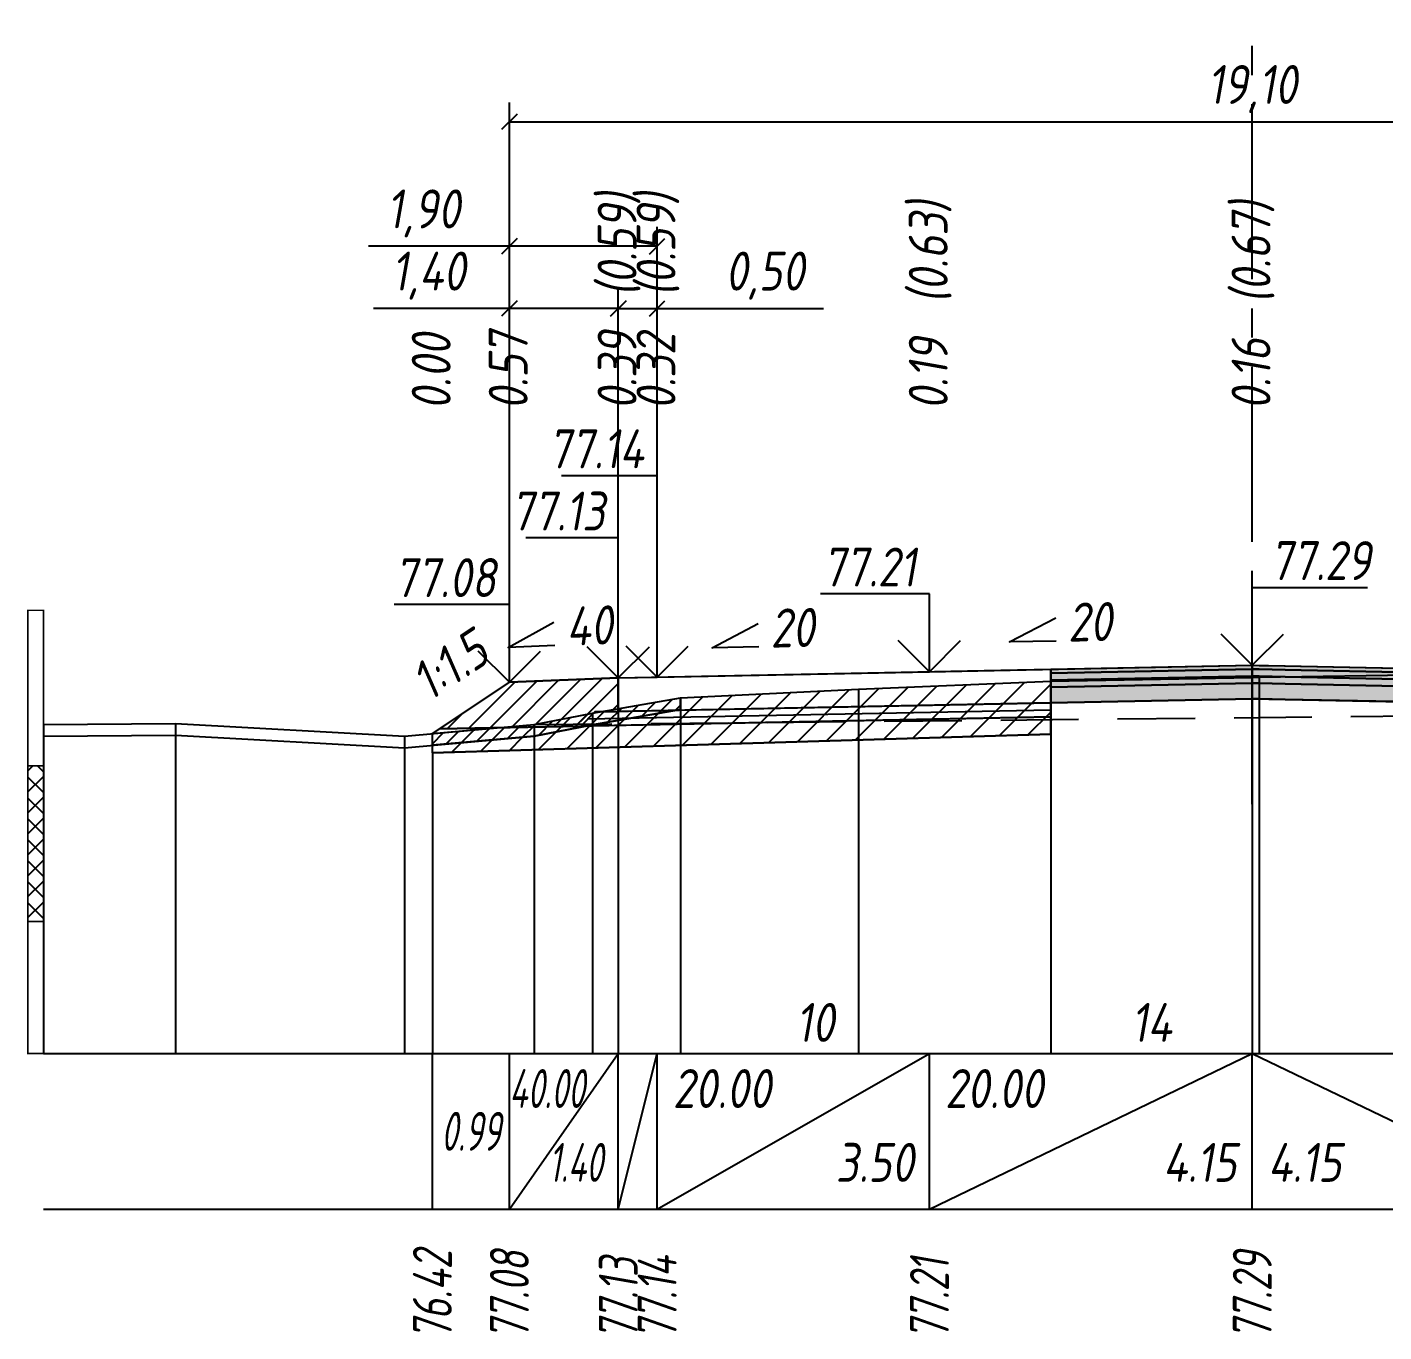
# Model space of a CAD drawing. Extents: x -717 to 1451, y -133302 to 233.
# Drawn here: x 78.9 to 166.2, y -18090.9 to -18007 of the extents above; entities that cross this region are included whole.
import ezdxf
from ezdxf.enums import TextEntityAlignment as Align

# ---------------------------------------------------------------- set-up
doc = ezdxf.new("R2010")
doc.units = 0
doc.linetypes.add('осевая2', pattern=[1.125, 0.75, -0.125, 0.125, -0.125])
doc.linetypes.add('штриховая', pattern=[0.75, 0.5, -0.25])
for name, color, linetype in [('Интерполированный поперечник', 2, 'Continuous'), ('Код_514', 1, 'Continuous'), ('Контур_0', 7, 'Continuous'), ('Контур_2521', 7, 'Continuous'), ('Контур_2564', 7, 'Continuous'), ('Контур_2660', 7, 'Continuous'), ('Контур_2665', 7, 'Continuous'), ('Контур_400', 7, 'Continuous'), ('Контур_508', 7, 'Continuous'), ('Контур_512', 7, 'Continuous'), ('Контур_513', 7, 'Continuous'), ('Контур_818', 7, 'Continuous'), ('Красный поперечник', 1, 'Continuous'), ('Линейка абсолютных высот', 7, 'Continuous'), ('Объём_2501', 7, 'Continuous'), ('Объём_2564', 7, 'Continuous'), ('Объём_2650', 7, 'Continuous'), ('Объём_2660', 7, 'Continuous'), ('Объём_2661', 7, 'Continuous'), ('Объём_2665', 7, 'Continuous'), ('Объём_2666', 7, 'Continuous'), ('Объём_2667', 7, 'Continuous'), ('Объём_2668', 7, 'Continuous'), ('Объём_2669', 7, 'Continuous'), ('Объём_2675', 7, 'Continuous'), ('Объём_2753', 7, 'Continuous'), ('Ось', 1, 'осевая2'), ('Откосы', 7, 'Continuous'), ('Отметки покрытия', 7, 'Continuous'), ('Рабочие отметки', 7, 'Continuous'), ('Рабочие отметки доп.', 7, 'Continuous'), ('Слои выравнивания', 7, 'Continuous'), ('Таблица', 7, 'Continuous'), ('Уклоны проезжей части', 7, 'Continuous'), ('Черный поперечник', 3, 'Continuous')]:
    doc.layers.add(name, color=color, linetype=linetype)
for name, color, linetype, true_color in [('Контур_2540', 2, 'Continuous', 0xffff00), ('Контур_2560', 2, 'Continuous', 0xffff00), ('Контур_2561', 7, 'Continuous', 0xff8040), ('Контур_2562', 3, 'Continuous', 0x00ff00), ('Контур_2563', 7, 'Continuous', 0xff8000), ('Контур_2570', 7, 'Continuous', 0x80ff00), ('Контур_2725', 7, 'Continuous', 0x323232), ('Контур_2736', 4, 'Continuous', 0x00ffff), ('Контур_2737', 4, 'Continuous', 0x00ffff), ('Контур_2738', 4, 'Continuous', 0x00ffff), ('Контур_2739', 4, 'Continuous', 0x00ffff), ('Контур_2741', 4, 'Continuous', 0x00ffff), ('Контур_2742', 4, 'Continuous', 0x00ffff), ('Контур_2743', 4, 'Continuous', 0x00ffff), ('Контур_2744', 7, 'Continuous', 0xa4ffff), ('Контур_2745', 7, 'Continuous', 0xa4ffff), ('Контур_2747', 4, 'Continuous', 0x00ffff), ('Контур_2748', 4, 'Continuous', 0x00ffff), ('Контур_2749', 4, 'Continuous', 0x00ffff), ('Контур_2750', 4, 'Continuous', 0x00ffff), ('Контур_2751', 4, 'Continuous', 0x00ffff), ('Контур_2752', 4, 'Continuous', 0x00ffff), ('Контур_2760', 7, 'Continuous', 0x323232), ('Контур_2761', 7, 'Continuous', 0x323232), ('Контур_2762', 7, 'Continuous', 0x323232), ('Контур_2763', 7, 'Continuous', 0x323232), ('Контур_402', 7, 'Continuous', 0xff6464), ('Контур_703', 4, 'Continuous', 0x00ffff), ('Контур_705', 4, 'Continuous', 0x00ffff), ('Контур_707', 4, 'Continuous', 0x00ffff), ('Контур_720', 131, 'Continuous', 0xaaffff), ('Объём_2500', 7, 'Continuous', 0xc0c0c0), ('Объём_2520', 7, 'Continuous', 0x80ffff), ('Объём_2540', 2, 'Continuous', 0xffff00), ('Объём_2560', 2, 'Continuous', 0xffff00), ('Объём_2561', 7, 'Continuous', 0xff8040), ('Объём_2562', 3, 'Continuous', 0x00ff00), ('Объём_2563', 7, 'Continuous', 0xff8000), ('Объём_2570', 7, 'Continuous', 0x80ff00), ('Объём_2600', 7, 'Continuous', 0x808000), ('Объём_2746', 2, 'Continuous', 0xffff00)]:
    doc.layers.add(name, color=color, linetype=linetype, true_color=true_color)
doc.styles.get("Standard").update_dxf_attribs({"font": 'txt', "height": 2.5})
doc.styles.add('М', font='romand.shx', dxfattribs={"width": 0.8, "oblique": 10, "height": 2.5})
doc.dimstyles.new('ISO-25', dxfattribs={"dimtxt": 2.5, "dimasz": 2.5, "dimexe": 1.25, "dimexo": 0.625, "dimtad": 1, "dimtxsty": 'Standard', "dimcen": 2.5, "dimadec": 0, "dimazin": 0, "dimtfac": 1, "dimtmove": 0, "dimatfit": 3, "dimfxl": 1, "dimarcsym": 0})

# ---------------------------------------------------------------- blocks, each defined once
blk = doc.blocks.new('_Oblique')
at = {"color": 0, "linetype": 'ByBlock', "lineweight": -2}
blk.add_line((-0.5, -0.5), (0.5, 0.5), dxfattribs=at)
blk = doc.blocks.new('*D426')
at = {"color": 0, "lineweight": -2, "transparency": 16777216}
for p, q in [((109.95, -18048.569), (109.95, -18023.849)), ((116.95, -18048.289), (116.95, -18023.849)), ((109.95, -18025.099), (101.218, -18025.099)), ((116.95, -18025.099), (109.95, -18025.099))]:
    blk.add_line(p, q, dxfattribs=at)
at = {"layer": 'Defpoints', "color": 0, "transparency": 16777216}
for p in [(116.95, -18025.099), (116.95, -18048.914), (109.95, -18049.194)]:
    blk.add_point(p, dxfattribs=at)
at = {"color": 0, "lineweight": -2, "transparency": 16777216, "rotation": 180}
blk.add_blockref('_Oblique', (109.95, -18025.099), dxfattribs=at)
at = {"color": 0, "lineweight": -2, "transparency": 16777216}
blk.add_blockref('_Oblique', (116.95, -18025.099), dxfattribs=at)
at = {"color": 0, "transparency": 16777216, "insert": (104.758, -18022.986), "char_height": 2.5, "width": 8.75, "attachment_point": 5, "style": 'М'}
blk.add_mtext('1,40', dxfattribs=at)
blk = doc.blocks.new('*D428')
at = {"color": 0, "lineweight": -2, "transparency": 16777216}
for p, q in [((116.95, -18048.289), (116.95, -18023.849)), ((119.45, -18048.239), (119.45, -18023.849)), ((116.95, -18025.099), (119.45, -18025.099)), ((119.45, -18025.099), (130.136, -18025.099))]:
    blk.add_line(p, q, dxfattribs=at)
at = {"layer": 'Defpoints', "color": 0, "transparency": 16777216}
for p in [(119.45, -18025.099), (116.95, -18048.914), (119.45, -18048.864)]:
    blk.add_point(p, dxfattribs=at)
at = {"color": 0, "lineweight": -2, "transparency": 16777216, "rotation": 180}
blk.add_blockref('_Oblique', (116.95, -18025.099), dxfattribs=at)
at = {"color": 0, "lineweight": -2, "transparency": 16777216}
blk.add_blockref('_Oblique', (119.45, -18025.099), dxfattribs=at)
at = {"color": 0, "transparency": 16777216, "insert": (126.374, -18022.986), "char_height": 2.5, "width": 9.16667, "attachment_point": 5, "style": 'М'}
blk.add_mtext('0,50', dxfattribs=at)
blk = doc.blocks.new('*D431')
at = {"color": 0, "lineweight": -2, "transparency": 16777216}
for p, q in [((109.95, -18048.569), (109.95, -18019.849)), ((119.45, -18048.239), (119.45, -18019.849)), ((109.95, -18021.099), (100.886, -18021.099)), ((119.45, -18021.099), (109.95, -18021.099))]:
    blk.add_line(p, q, dxfattribs=at)
at = {"layer": 'Defpoints', "color": 0, "transparency": 16777216}
for p in [(119.45, -18021.099), (119.45, -18048.864), (109.95, -18049.194)]:
    blk.add_point(p, dxfattribs=at)
at = {"color": 0, "lineweight": -2, "transparency": 16777216, "rotation": 180}
blk.add_blockref('_Oblique', (109.95, -18021.099), dxfattribs=at)
at = {"color": 0, "lineweight": -2, "transparency": 16777216}
blk.add_blockref('_Oblique', (119.45, -18021.099), dxfattribs=at)
at = {"color": 0, "transparency": 16777216, "insert": (104.426, -18018.986), "char_height": 2.5, "width": 8.75, "attachment_point": 5, "style": 'М'}
blk.add_mtext('1,90', dxfattribs=at)
blk = doc.blocks.new('*D432')
at = {"color": 0, "lineweight": -2, "transparency": 16777216}
for p, q in [((109.95, -18048.569), (109.95, -18011.849)), ((205.45, -18048.569), (205.45, -18011.849)), ((109.95, -18013.099), (205.45, -18013.099))]:
    blk.add_line(p, q, dxfattribs=at)
at = {"layer": 'Defpoints', "color": 0, "transparency": 16777216}
for p in [(205.45, -18013.099), (109.95, -18049.194), (205.45, -18049.194)]:
    blk.add_point(p, dxfattribs=at)
at = {"color": 0, "lineweight": -2, "transparency": 16777216, "rotation": 180}
blk.add_blockref('_Oblique', (109.95, -18013.099), dxfattribs=at)
at = {"color": 0, "lineweight": -2, "transparency": 16777216}
blk.add_blockref('_Oblique', (205.45, -18013.099), dxfattribs=at)
at = {"color": 0, "transparency": 16777216, "insert": (157.7, -18010.986), "char_height": 2.5, "width": 10.41667, "attachment_point": 5, "style": 'М'}
blk.add_mtext('19,10', dxfattribs=at)

msp = doc.modelspace()

# ---------------------------------------------------------------- hatches: boundary and pattern name
at = {"layer": 'Линейка абсолютных высот'}
h = msp.add_hatch(dxfattribs=at)
h.set_pattern_fill('ANSI37', scale=0.30000001, style=0)
h.paths.add_polyline_path([(80, -18064.507), (80, -18054.507), (79, -18054.507), (79, -18064.507)])
at = {"layer": 'Объём_2563'}
h = msp.add_hatch(dxfattribs=at)
h.set_pattern_fill('ANSI31', color=256, scale=0.3)
h.paths.add_polyline_path([(109.95, -18049.132), (116.95, -18048.852), (116.95, -18051.002), (115.45, -18051.032), (114.532, -18051.95), (105.45, -18052.132)])
at = {"layer": 'Объём_2570'}
h = msp.add_hatch(dxfattribs=at)
h.set_pattern_fill('ANSI31', color=256, scale=0.2)
h.paths.add_polyline_path([(120.949, -18050.886), (115.286, -18051.864), (111.533, -18052.605), (105, -18053.182), (105, -18052.432), (111.533, -18051.855), (115.286, -18051.114), (120.949, -18050.136)])
at = {"layer": 'Объём_2600'}
h = msp.add_hatch(dxfattribs=at)
h.set_pattern_fill('ANSI31', color=6, scale=0.4)
h.paths.add_polyline_path([(111.533, -18052.605), (115.286, -18051.864), (120.949, -18050.886), (120.949, -18050.136), (132.389, -18049.577), (144.749, -18049.059), (144.749, -18052.476), (105, -18053.668), (105, -18053.182)])
at = {"layer": 'Слои выравнивания'}
for color, points in [(2, [(144.749, -18048.296), (157.7, -18048.037), (157.7, -18048.287), (144.749, -18048.546)]), (2, [(157.7, -18048.037), (158.154, -18048.046), (159.826, -18048.08), (169.141, -18048.266), (178.45, -18048.452), (182.451, -18048.532), (193.142, -18048.746), (193.142, -18048.996), (182.451, -18048.782), (178.45, -18048.702), (169.141, -18048.516), (159.826, -18048.33), (158.154, -18048.296), (157.7, -18048.287)]), (3, [(144.749, -18048.546), (157.7, -18048.287), (157.7, -18048.737), (144.749, -18048.996)]), (4, [(144.749, -18048.996), (157.7, -18048.737), (157.7, -18049.187), (144.749, -18049.446)]), (3, [(157.7, -18048.287), (158.154, -18048.296), (159.826, -18048.33), (169.141, -18048.516), (178.45, -18048.702), (182.451, -18048.782), (193.142, -18048.996), (193.142, -18049.446), (182.451, -18049.232), (178.45, -18049.152), (169.141, -18048.966), (159.826, -18048.78), (158.154, -18048.746), (157.7, -18048.737)]), (4, [(157.7, -18048.737), (158.154, -18048.746), (159.826, -18048.78), (169.141, -18048.966), (178.45, -18049.152), (182.451, -18049.232), (193.142, -18049.446), (193.142, -18049.896), (182.451, -18049.682), (178.45, -18049.602), (169.141, -18049.416), (159.826, -18049.23), (158.154, -18049.196), (157.7, -18049.187)]), (5, [(144.749, -18049.446), (157.7, -18049.187), (157.7, -18050.187), (144.749, -18050.446)]), (5, [(157.7, -18049.187), (158.154, -18049.196), (159.826, -18049.23), (169.141, -18049.416), (178.45, -18049.602), (182.451, -18049.682), (193.142, -18049.896), (193.142, -18050.896), (182.451, -18050.682), (178.45, -18050.602), (169.141, -18050.416), (159.826, -18050.23), (158.154, -18050.196), (157.7, -18050.187)])]:
    msp.add_hatch(color=color, dxfattribs=at).paths.add_polyline_path(points)

# ---------------------------------------------------------------- linework, layer by layer
at = {"layer": 'Интерполированный поперечник', "linetype": 'штриховая', "ltscale": 10, "flags": 128}
msp.add_lwpolyline([(111.533, -18051.855), (222.604, -18050.756)], dxfattribs=at)
at = {"layer": 'Код_514'}
for p, q in [((105, -18083), (105, -18073)), ((109.95, -18083), (109.95, -18073)), ((109.95, -18083), (116.95, -18073)), ((116.95, -18083), (116.95, -18073)), ((116.95, -18083), (119.45, -18073)), ((119.45, -18083), (119.45, -18073)), ((119.45, -18083), (136.95, -18073)), ((136.95, -18083), (136.95, -18073)), ((136.95, -18083), (157.7, -18073)), ((157.7, -18083), (157.7, -18073)), ((157.7, -18073), (178.45, -18083))]:
    msp.add_line(p, q, dxfattribs=at)
at = {"layer": 'Контур_0', "flags": 128}
for points in [[(116.95, -18048.852), (144.749, -18048.296), (144.749, -18050.446), (116.95, -18051.002), (116.95, -18048.852), (116.95, -18048.852)], [(109.95, -18049.132), (105, -18052.432), (105, -18052.432), (105, -18052.432), (105, -18052.432), (105, -18052.432), (105, -18052.432), (105, -18052.432), (105, -18052.432), (105, -18052.432), (105, -18052.432), (105, -18052.432), (105, -18052.432), (105, -18052.432), (105, -18052.432), (105, -18052.432)], [(109.95, -18049.132), (105, -18052.432), (105, -18052.432), (105, -18052.432), (105, -18052.432), (105, -18052.432), (105, -18052.432), (105, -18052.432), (105, -18052.432), (105, -18052.432), (105, -18052.432), (105, -18052.432), (105, -18052.432), (105, -18052.432), (105, -18052.432), (105, -18052.432), (105, -18052.432), (105, -18052.432), (105, -18052.432), (105, -18052.432), (105, -18052.432), (105, -18052.432), (105, -18052.432), (105, -18052.432), (105, -18052.432), (105, -18052.432), (105, -18052.432), (105, -18052.432), (105, -18052.432), (105, -18052.432)], [(115.45, -18051.032), (144.749, -18050.446), (144.749, -18051.346), (114.532, -18051.95), (115.45, -18051.032), (115.45, -18051.032)], [(105.45, -18052.132), (114.532, -18051.95), (115.45, -18051.032), (116.95, -18051.002)]]:
    msp.add_lwpolyline(points, dxfattribs=at)
at = {"layer": 'Контур_2521', "color": 250, "flags": 128}
msp.add_lwpolyline([(114.991, -18051.491), (144.749, -18050.896)], dxfattribs=at)
at = {"layer": 'Контур_2540', "flags": 128}
msp.add_lwpolyline([(105.45, -18052.132), (144.749, -18051.346), (144.749, -18052.476), (105, -18053.668), (105, -18052.432), (105.45, -18052.132), (105.45, -18052.132)], dxfattribs=at)
at = {"layer": 'Контур_2560', "flags": 128}
msp.add_lwpolyline([(109.95, -18049.132), (109.95, -18049.132), (109.95, -18049.132), (116.95, -18048.852)], dxfattribs=at)
at = {"layer": 'Контур_2561', "flags": 128}
msp.add_lwpolyline([(116.95, -18048.852), (116.95, -18048.852), (109.95, -18049.132), (109.95, -18049.132), (116.95, -18048.852)], dxfattribs=at)
at = {"layer": 'Контур_2562', "flags": 128}
msp.add_lwpolyline([(109.95, -18049.132), (109.95, -18049.132), (109.95, -18049.132), (109.95, -18049.132), (109.95, -18049.132)], dxfattribs=at)
at = {"layer": 'Контур_2563', "flags": 128}
msp.add_lwpolyline([(109.95, -18049.132), (116.95, -18048.852), (116.95, -18051.002), (115.45, -18051.032), (114.532, -18051.95), (105.45, -18052.132), (109.95, -18049.132), (109.95, -18049.132)], dxfattribs=at)
at = {"layer": 'Контур_2564', "flags": 128}
msp.add_lwpolyline([(109.95, -18049.132), (116.95, -18048.852)], dxfattribs=at)
at = {"layer": 'Контур_2570', "flags": 128}
msp.add_lwpolyline([(80, -18052.592), (88.493, -18052.531), (103.211, -18053.34), (111.533, -18052.605), (111.533, -18052.605), (115.286, -18051.864), (120.949, -18050.886), (120.949, -18050.136), (132.389, -18049.577), (144.749, -18049.059), (157.7, -18048.816), (158.154, -18048.808), (169.141, -18048.621)], dxfattribs=at)
at = {"layer": 'Контур_2660', "flags": 128}
msp.add_lwpolyline([(105, -18053.668), (144.749, -18052.476)], dxfattribs=at)
at = {"layer": 'Контур_2665', "flags": 128}
msp.add_lwpolyline([(109.95, -18049.132), (109.95, -18049.132)], dxfattribs=at)
at = {"layer": 'Контур_2725', "flags": 128}
msp.add_lwpolyline([(144.749, -18050.446), (157.7, -18050.187), (158.154, -18050.196), (159.826, -18050.23), (169.141, -18050.416), (178.45, -18050.602), (182.451, -18050.682), (193.142, -18050.896)], dxfattribs=at)
at = {"layer": 'Контур_2736', "flags": 128}
msp.add_lwpolyline([(109.95, -18049.132), (105, -18052.432)], dxfattribs=at)
at = {"layer": 'Контур_2737', "flags": 128}
msp.add_lwpolyline([(105, -18052.432), (105, -18052.432)], dxfattribs=at)
at = {"layer": 'Контур_2738', "flags": 128}
msp.add_lwpolyline([(105, -18052.432), (105, -18052.432)], dxfattribs=at)
at = {"layer": 'Контур_2739', "flags": 128}
msp.add_lwpolyline([(105, -18052.432), (105, -18052.432)], dxfattribs=at)
at = {"layer": 'Контур_2741', "flags": 128}
msp.add_lwpolyline([(105, -18052.432), (105, -18052.432)], dxfattribs=at)
at = {"layer": 'Контур_2742', "flags": 128}
msp.add_lwpolyline([(105, -18052.432), (105, -18052.432)], dxfattribs=at)
at = {"layer": 'Контур_2743', "flags": 128}
msp.add_lwpolyline([(105, -18052.432), (105, -18052.432)], dxfattribs=at)
at = {"layer": 'Контур_2744', "flags": 128}
msp.add_lwpolyline([(105, -18052.432), (105, -18052.432)], dxfattribs=at)
msp.add_lwpolyline([(105, -18052.432), (105, -18052.432)], dxfattribs=at)
msp.add_lwpolyline([(105, -18052.432), (105, -18052.432)], dxfattribs=at)
msp.add_lwpolyline([(105, -18052.432), (105, -18052.432)], dxfattribs=at)
msp.add_lwpolyline([(105, -18052.432), (105, -18052.432)], dxfattribs=at)
msp.add_lwpolyline([(105, -18052.432), (105, -18052.432)], dxfattribs=at)
at = {"layer": 'Контур_2745', "flags": 128}
msp.add_lwpolyline([(105, -18052.432), (105, -18052.432)], dxfattribs=at)
msp.add_lwpolyline([(105, -18052.432), (105, -18052.432)], dxfattribs=at)
msp.add_lwpolyline([(105, -18052.432), (105, -18052.432)], dxfattribs=at)
msp.add_lwpolyline([(105, -18052.432), (105, -18052.432)], dxfattribs=at)
msp.add_lwpolyline([(105, -18052.432), (105, -18052.432)], dxfattribs=at)
msp.add_lwpolyline([(105, -18052.432), (105, -18052.432)], dxfattribs=at)
at = {"layer": 'Контур_2747', "flags": 128}
msp.add_lwpolyline([(105, -18052.432), (105, -18052.432)], dxfattribs=at)
at = {"layer": 'Контур_2748', "flags": 128}
msp.add_lwpolyline([(105, -18052.432), (105, -18052.432)], dxfattribs=at)
at = {"layer": 'Контур_2749', "flags": 128}
msp.add_lwpolyline([(105, -18052.432), (105, -18052.432)], dxfattribs=at)
at = {"layer": 'Контур_2750', "flags": 128}
msp.add_lwpolyline([(105, -18052.432), (105, -18052.432)], dxfattribs=at)
at = {"layer": 'Контур_2751', "flags": 128}
msp.add_lwpolyline([(105, -18052.432), (105, -18052.432)], dxfattribs=at)
at = {"layer": 'Контур_2752', "flags": 128}
msp.add_lwpolyline([(105, -18052.432), (105, -18052.432)], dxfattribs=at)
at = {"layer": 'Контур_2760', "flags": 128}
msp.add_lwpolyline([(144.749, -18048.296), (157.7, -18048.037), (158.154, -18048.046), (159.826, -18048.08), (169.141, -18048.266), (178.45, -18048.452), (182.451, -18048.532), (193.142, -18048.746)], dxfattribs=at)
at = {"layer": 'Контур_2761', "flags": 128}
msp.add_lwpolyline([(144.749, -18048.546), (157.7, -18048.287), (158.154, -18048.296), (159.826, -18048.33), (169.141, -18048.516), (178.45, -18048.702), (182.451, -18048.782), (193.142, -18048.996)], dxfattribs=at)
at = {"layer": 'Контур_2762', "flags": 128}
msp.add_lwpolyline([(144.749, -18048.996), (157.7, -18048.737), (158.154, -18048.746), (159.826, -18048.78), (169.141, -18048.966), (178.45, -18049.152), (182.451, -18049.232), (193.142, -18049.446)], dxfattribs=at)
at = {"layer": 'Контур_2763', "flags": 128}
msp.add_lwpolyline([(144.749, -18049.446), (157.7, -18049.187), (158.154, -18049.196), (159.826, -18049.23), (169.141, -18049.416), (178.45, -18049.602), (182.451, -18049.682), (193.142, -18049.896)], dxfattribs=at)
at = {"layer": 'Контур_400', "flags": 128}
for points in [[(116.95, -18048.852), (119.45, -18048.802), (119.45, -18048.802), (119.45, -18048.802), (119.45, -18048.802), (119.45, -18048.802), (119.45, -18048.802), (136.95, -18048.452), (157.7, -18048.037)], [(157.7, -18048.037), (178.45, -18048.452), (195.95, -18048.802), (195.95, -18048.802), (195.95, -18048.802), (195.95, -18048.802), (195.95, -18048.802), (195.95, -18048.802), (198.45, -18048.852)]]:
    msp.add_lwpolyline(points, dxfattribs=at)
at = {"layer": 'Контур_402', "flags": 128}
msp.add_lwpolyline([(105, -18053.668), (144.749, -18052.476), (144.749, -18050.446), (157.7, -18050.187), (193.142, -18050.896), (193.142, -18053.15), (212.342, -18053.726)], dxfattribs=at)
at = {"layer": 'Контур_508', "flags": 128}
msp.add_lwpolyline([(105, -18053.668), (144.749, -18052.476), (144.749, -18050.446), (157.7, -18050.187), (193.142, -18050.896), (193.142, -18053.15), (212.342, -18053.726), (212.342, -18053), (213.252, -18053), (216.528, -18050.816)], dxfattribs=at)
at = {"layer": 'Контур_512', "flags": 128}
msp.add_lwpolyline([(105, -18053.668), (144.749, -18052.476)], dxfattribs=at)
at = {"layer": 'Контур_513', "flags": 128}
msp.add_lwpolyline([(105, -18053.668), (144.749, -18052.476), (144.749, -18050.446), (157.7, -18050.187), (193.142, -18050.896), (193.142, -18053.15), (212.342, -18053.726), (212.342, -18053), (213.252, -18053), (216.528, -18050.816)], dxfattribs=at)
at = {"layer": 'Контур_703', "flags": 128}
for points in [[(109.95, -18049.132), (105, -18052.432)], [(105, -18052.432), (105, -18052.432)]]:
    msp.add_lwpolyline(points, dxfattribs=at)
at = {"layer": 'Контур_705', "flags": 128}
msp.add_lwpolyline([(105, -18052.432), (105, -18052.432)], dxfattribs=at)
at = {"layer": 'Контур_707', "flags": 128}
msp.add_lwpolyline([(105, -18052.432), (105, -18052.432)], dxfattribs=at)
at = {"layer": 'Контур_720', "flags": 128}
msp.add_lwpolyline([(105, -18052.432), (105, -18052.432)], dxfattribs=at)
at = {"layer": 'Контур_818', "flags": 128}
msp.add_lwpolyline([(105, -18053.182), (111.533, -18052.605), (111.533, -18052.605), (115.286, -18051.864), (120.949, -18050.886), (120.949, -18050.136), (132.389, -18049.577), (144.749, -18049.059), (157.7, -18048.816), (158.154, -18048.808), (169.141, -18048.621), (182.451, -18048.847), (193.142, -18049.031), (202.507, -18049.421), (215.517, -18049.997), (215.517, -18050.747), (216.528, -18050.824)], dxfattribs=at)
at = {"layer": 'Красный поперечник'}
for p, q in [((136.95, -18048.452), (157.7, -18048.037)), ((157.7, -18048.037), (178.45, -18048.452)), ((109.95, -18049.132), (116.95, -18048.852)), ((116.95, -18048.852), (119.45, -18048.802)), ((119.45, -18048.802), (136.95, -18048.452)), ((105, -18052.432), (109.95, -18049.132)), ((144.749, -18052.476), (144.749, -18073)), ((105, -18053.668), (105, -18073))]:
    msp.add_line(p, q, dxfattribs=at)
at = {"layer": 'Линейка абсолютных высот', "color": 7, "const_width": 0.1, "flags": 128}
for points in [[(80, -18054.507), (80, -18044.507), (79, -18044.507), (79, -18054.507), (80, -18054.507)], [(80, -18064.507), (80, -18054.507), (79, -18054.507), (79, -18064.507), (80, -18064.507)], [(80, -18073), (80, -18064.507), (79, -18064.507), (79, -18073), (80, -18073)]]:
    msp.add_lwpolyline(points, dxfattribs=at)
at = {"layer": 'Объём_2500', "flags": 128}
msp.add_lwpolyline([(116.95, -18048.852), (144.749, -18048.296), (144.749, -18050.446), (116.95, -18051.002), (116.95, -18048.852), (116.95, -18048.852)], dxfattribs=at)
at = {"layer": 'Объём_2501', "flags": 128}
for points in [[(116.95, -18048.852), (119.45, -18048.802), (119.45, -18048.802), (119.45, -18048.802), (119.45, -18048.802), (119.45, -18048.802), (119.45, -18048.802), (136.95, -18048.452), (157.7, -18048.037)], [(157.7, -18048.037), (178.45, -18048.452), (195.95, -18048.802), (195.95, -18048.802), (195.95, -18048.802), (195.95, -18048.802), (195.95, -18048.802), (195.95, -18048.802), (198.45, -18048.852)]]:
    msp.add_lwpolyline(points, dxfattribs=at)
at = {"layer": 'Объём_2520', "color": 250, "flags": 128}
msp.add_lwpolyline([(115.45, -18051.032), (144.749, -18050.446), (144.749, -18051.346), (114.532, -18051.95), (115.45, -18051.032), (115.45, -18051.032)], dxfattribs=at)
at = {"layer": 'Объём_2540', "flags": 128}
msp.add_lwpolyline([(105.45, -18052.132), (144.749, -18051.346), (144.749, -18052.476), (105, -18053.668), (105, -18052.432), (105.45, -18052.132), (105.45, -18052.132)], dxfattribs=at)
at = {"layer": 'Объём_2560', "flags": 128}
msp.add_lwpolyline([(109.95, -18049.132), (109.95, -18049.132), (109.95, -18049.132), (116.95, -18048.852)], dxfattribs=at)
at = {"layer": 'Объём_2561', "flags": 128}
msp.add_lwpolyline([(116.95, -18048.852), (116.95, -18048.852), (109.95, -18049.132), (109.95, -18049.132), (116.95, -18048.852)], dxfattribs=at)
at = {"layer": 'Объём_2562', "flags": 128}
msp.add_lwpolyline([(109.95, -18049.132), (109.95, -18049.132), (109.95, -18049.132), (109.95, -18049.132), (109.95, -18049.132)], dxfattribs=at)
at = {"layer": 'Объём_2563', "color": 250, "flags": 128}
msp.add_lwpolyline([(109.95, -18049.132), (116.95, -18048.852), (116.95, -18051.002), (115.45, -18051.032), (114.532, -18051.95), (105.45, -18052.132), (109.95, -18049.132), (109.95, -18049.132)], dxfattribs=at)
at = {"layer": 'Объём_2564', "flags": 128}
msp.add_lwpolyline([(109.95, -18049.132), (116.95, -18048.852)], dxfattribs=at)
at = {"layer": 'Объём_2570', "flags": 128}
msp.add_lwpolyline([(120.949, -18050.886), (115.286, -18051.864), (111.533, -18052.605), (105, -18053.182), (105, -18052.432), (111.533, -18051.855), (115.286, -18051.114), (120.949, -18050.136), (120.949, -18050.886), (120.949, -18050.886)], dxfattribs=at)
at = {"layer": 'Объём_2650', "color": 6, "flags": 128}
msp.add_lwpolyline([(111.533, -18052.605), (115.286, -18051.864), (120.949, -18050.886), (120.949, -18050.136), (132.389, -18049.577), (144.749, -18049.059), (144.749, -18052.476), (105, -18053.668), (105, -18053.182), (111.533, -18052.605), (111.533, -18052.605)], dxfattribs=at)
at = {"layer": 'Объём_2660', "flags": 128}
msp.add_lwpolyline([(105, -18053.668), (144.749, -18052.476)], dxfattribs=at)
at = {"layer": 'Объём_2661', "flags": 128}
msp.add_lwpolyline([(109.95, -18049.132), (105, -18052.432)], dxfattribs=at)
at = {"layer": 'Объём_2665', "flags": 128}
msp.add_lwpolyline([(109.95, -18049.132), (109.95, -18049.132)], dxfattribs=at)
at = {"layer": 'Объём_2666', "flags": 128}
msp.add_lwpolyline([(109.95, -18049.132), (105, -18052.432)], dxfattribs=at)
at = {"layer": 'Объём_2667', "flags": 128}
msp.add_lwpolyline([(105, -18052.432), (105, -18052.432)], dxfattribs=at)
msp.add_lwpolyline([(105, -18052.432), (105, -18052.432)], dxfattribs=at)
at = {"layer": 'Объём_2668', "flags": 128}
msp.add_lwpolyline([(105, -18052.432), (105, -18052.432)], dxfattribs=at)
msp.add_lwpolyline([(105, -18052.432), (105, -18052.432)], dxfattribs=at)
at = {"layer": 'Объём_2669', "flags": 128}
msp.add_lwpolyline([(105, -18052.432), (105, -18052.432)], dxfattribs=at)
msp.add_lwpolyline([(105, -18052.432), (105, -18052.432)], dxfattribs=at)
at = {"layer": 'Объём_2675', "flags": 128}
msp.add_lwpolyline([(105, -18052.432), (105, -18052.432)], dxfattribs=at)
msp.add_lwpolyline([(105, -18052.432), (105, -18052.432)], dxfattribs=at)
msp.add_lwpolyline([(105, -18052.432), (105, -18052.432)], dxfattribs=at)
msp.add_lwpolyline([(105, -18052.432), (105, -18052.432)], dxfattribs=at)
msp.add_lwpolyline([(105, -18052.432), (105, -18052.432)], dxfattribs=at)
msp.add_lwpolyline([(105, -18052.432), (105, -18052.432)], dxfattribs=at)
msp.add_lwpolyline([(105, -18052.432), (105, -18052.432)], dxfattribs=at)
msp.add_lwpolyline([(105, -18052.432), (105, -18052.432)], dxfattribs=at)
msp.add_lwpolyline([(105, -18052.432), (105, -18052.432)], dxfattribs=at)
msp.add_lwpolyline([(105, -18052.432), (105, -18052.432)], dxfattribs=at)
msp.add_lwpolyline([(105, -18052.432), (105, -18052.432)], dxfattribs=at)
msp.add_lwpolyline([(105, -18052.432), (105, -18052.432)], dxfattribs=at)
at = {"layer": 'Объём_2746', "flags": 128}
msp.add_lwpolyline([(111.533, -18052.605), (115.286, -18051.864), (120.949, -18050.886), (120.949, -18050.136), (132.389, -18049.577), (144.749, -18049.059), (144.749, -18052.476), (105, -18053.668), (105, -18053.182), (111.533, -18052.605), (111.533, -18052.605)], dxfattribs=at)
at = {"layer": 'Объём_2753', "flags": 128}
msp.add_lwpolyline([(144.749, -18048.296), (144.749, -18048.296)], dxfattribs=at)
at = {"layer": 'Ось', "ltscale": 15}
msp.add_line((157.7, -18056.971), (157.7, -18007.008), dxfattribs=at)
at = {"layer": 'Откосы', "color": 1, "flags": 128}
for points in [[(112.865, -18046.768), (109.868, -18046.888), (112.805, -18045.27)], [(125.975, -18046.86), (122.975, -18046.92), (125.945, -18045.361)], [(145.1, -18046.478), (142.1, -18046.538), (145.07, -18044.978)]]:
    msp.add_lwpolyline(points, dxfattribs=at)
at = {"layer": 'Отметки покрытия', "color": 1}
for p, q in [((119.45, -18035.852), (113.3, -18035.852)), ((119.45, -18048.802), (119.45, -18035.852)), ((116.95, -18039.852), (111, -18039.852)), ((116.95, -18048.852), (116.95, -18039.852)), ((136.95, -18043.452), (129.95, -18043.452)), ((136.95, -18048.452), (136.95, -18043.452)), ((157.7, -18048.037), (157.7, -18043.037)), ((157.7, -18043.037), (165.1, -18043.037)), ((109.95, -18044.132), (102.55, -18044.132)), ((109.95, -18049.132), (109.95, -18044.132)), ((157.7, -18048.037), (155.7, -18046.037)), ((157.7, -18048.037), (159.7, -18046.037)), ((109.95, -18049.132), (107.95, -18047.132)), ((109.95, -18049.132), (111.95, -18047.132)), ((116.95, -18048.852), (114.95, -18046.852)), ((116.95, -18048.852), (118.95, -18046.852)), ((119.45, -18048.802), (117.45, -18046.802)), ((119.45, -18048.802), (121.45, -18046.802)), ((136.95, -18048.452), (134.95, -18046.452)), ((136.95, -18048.452), (138.95, -18046.452))]:
    msp.add_line(p, q, dxfattribs=at)
at = {"layer": 'Слои выравнивания'}
for p, q in [((157.7, -18048.037), (157.7, -18073)), ((116.95, -18048.852), (116.95, -18073)), ((144.749, -18048.296), (144.749, -18073))]:
    msp.add_line(p, q, dxfattribs=at)
at = {"layer": 'Слои выравнивания', "color": 2, "flags": 128}
for points in [[(144.749, -18048.296), (157.7, -18048.037), (157.7, -18048.287), (144.749, -18048.546)], [(157.7, -18048.037), (158.154, -18048.046), (159.826, -18048.08), (169.141, -18048.266), (178.45, -18048.452), (182.451, -18048.532), (193.142, -18048.746), (193.142, -18048.996), (182.451, -18048.782), (178.45, -18048.702), (169.141, -18048.516), (159.826, -18048.33), (158.154, -18048.296), (157.7, -18048.287)]]:
    msp.add_lwpolyline(points, close=True, dxfattribs=at)
at = {"layer": 'Слои выравнивания', "color": 3, "flags": 128}
for points in [[(144.749, -18048.546), (157.7, -18048.287), (157.7, -18048.737), (144.749, -18048.996)], [(157.7, -18048.287), (158.154, -18048.296), (159.826, -18048.33), (169.141, -18048.516), (178.45, -18048.702), (182.451, -18048.782), (193.142, -18048.996), (193.142, -18049.446), (182.451, -18049.232), (178.45, -18049.152), (169.141, -18048.966), (159.826, -18048.78), (158.154, -18048.746), (157.7, -18048.737)]]:
    msp.add_lwpolyline(points, close=True, dxfattribs=at)
at = {"layer": 'Слои выравнивания', "color": 4, "flags": 128}
for points in [[(144.749, -18048.996), (157.7, -18048.737), (157.7, -18049.187), (144.749, -18049.446)], [(157.7, -18048.737), (158.154, -18048.746), (159.826, -18048.78), (169.141, -18048.966), (178.45, -18049.152), (182.451, -18049.232), (193.142, -18049.446), (193.142, -18049.896), (182.451, -18049.682), (178.45, -18049.602), (169.141, -18049.416), (159.826, -18049.23), (158.154, -18049.196), (157.7, -18049.187)]]:
    msp.add_lwpolyline(points, close=True, dxfattribs=at)
at = {"layer": 'Слои выравнивания', "color": 5, "flags": 128}
for points in [[(144.749, -18049.446), (157.7, -18049.187), (157.7, -18050.187), (144.749, -18050.446)], [(157.7, -18049.187), (158.154, -18049.196), (159.826, -18049.23), (169.141, -18049.416), (178.45, -18049.602), (182.451, -18049.682), (193.142, -18049.896), (193.142, -18050.896), (182.451, -18050.682), (178.45, -18050.602), (169.141, -18050.416), (159.826, -18050.23), (158.154, -18050.196), (157.7, -18050.187)]]:
    msp.add_lwpolyline(points, close=True, dxfattribs=at)
at = {"layer": 'Таблица'}
for p, q in [((80, -18073), (241.528, -18073)), ((80, -18083), (241.528, -18083))]:
    msp.add_line(p, q, dxfattribs=at)
at = {"layer": 'Черный поперечник', "color": 7}
for p, q in [((157.7, -18048.816), (157.7, -18073)), ((158.154, -18048.808), (158.154, -18073)), ((132.389, -18049.577), (132.389, -18073)), ((144.749, -18049.059), (144.749, -18073)), ((120.949, -18050.136), (120.949, -18073)), ((115.286, -18051.114), (115.286, -18073)), ((80, -18051.842), (80, -18073)), ((88.493, -18051.781), (88.493, -18073)), ((111.533, -18051.855), (111.533, -18073)), ((103.211, -18052.59), (103.211, -18073))]:
    msp.add_line(p, q, dxfattribs=at)
at = {"layer": 'Черный поперечник', "flags": 128}
msp.add_lwpolyline([(80, -18051.842), (88.493, -18051.781), (103.211, -18052.59), (111.533, -18051.855), (115.286, -18051.114), (120.949, -18050.136), (132.389, -18049.577), (144.749, -18049.059), (157.7, -18048.816), (158.154, -18048.808), (169.141, -18048.621), (182.451, -18048.847), (193.142, -18049.031), (202.507, -18049.421), (215.517, -18049.997), (218.326, -18050.211), (222.604, -18050.756), (233.125, -18049.012), (236.958, -18048.632), (237.763, -18049.187), (241.528, -18048.854)], dxfattribs=at)

# ---------------------------------------------------------------- texts
at = {"layer": 'Код_514', "style": 'М', "oblique": 10}
for s, width, p in [('40.00', 0.6, (109.937, -18074)), ('20.00', 0.8, (120.45, -18074)), ('20.00', 0.8, (137.95, -18074))]:
    msp.add_text(s, height=2.5, dxfattribs=dict(at, width=width)).set_placement(p, align=Align.TOP_LEFT)
at = {"layer": 'Код_514', "style": 'М', "oblique": 10, "width": 0.6}
msp.add_text('0.99', height=2.5, dxfattribs=at).set_placement((107.475, -18078), align=Align.MIDDLE_CENTER)
at = {"layer": 'Код_514', "style": 'М', "oblique": 10}
for s, width, p in [('1.40', 0.6, (115.95, -18082)), ('3.50', 0.8, (135.95, -18082)), ('4.15', 0.8, (156.7, -18082))]:
    msp.add_text(s, height=2.5, dxfattribs=dict(at, width=width)).set_placement(p, align=Align.BOTTOM_RIGHT)
at = {"layer": 'Код_514', "style": 'М', "oblique": 10, "width": 0.8}
msp.add_text('4.15', height=2.5, dxfattribs=at).set_placement((158.7, -18082), align=Align.BOTTOM_LEFT)
at = {"layer": 'Код_514', "style": 'М', "oblique": 10, "width": 0.7}
for s, p in [('76.42', (105, -18091.382)), ('77.08', (109.95, -18091.382)), ('77.29', (157.7, -18091.382)), ('77.13', (116.95, -18091.382)), ('77.14', (119.45, -18091.382)), ('77.21', (136.95, -18091.382))]:
    msp.add_text(s, height=2.5, rotation=90, dxfattribs=at).set_placement(p, align=Align.MIDDLE_LEFT)
at = {"layer": 'Отметки покрытия', "color": 1, "style": 'М', "oblique": 10, "width": 0.8}
for s, p in [('77.14', (118.591, -18036.121)), ('77.13', (116.091, -18040.121)), ('77.08', (109.091, -18044.401)), ('77.21', (136.091, -18043.721))]:
    msp.add_text(s, height=2.5, dxfattribs=at).set_placement(p, align=Align.BOTTOM_RIGHT)
msp.add_text('77.29', height=2.5, dxfattribs=at).set_placement((158.841, -18043.306), align=Align.BOTTOM_LEFT)
at = {"layer": 'Рабочие отметки', "color": 1, "style": 'М', "oblique": 10, "width": 0.8}
for s, p in [('0.57', (109.872, -18031.602)), ('0.00', (104.922, -18031.602)), ('0.39', (116.872, -18031.602)), ('0.32', (119.372, -18031.602)), ('0.19', (136.872, -18031.602)), ('0.16', (157.622, -18031.602))]:
    msp.add_text(s, height=2.5, rotation=90, dxfattribs=at).set_placement(p, align=Align.MIDDLE_LEFT)
at = {"layer": 'Рабочие отметки доп.', "color": 1, "style": 'М', "oblique": 10, "width": 0.8}
for s, p in [('(0.59)', (116.872, -18024.302)), ('(0.59)', (119.372, -18024.302)), ('(0.63)', (136.872, -18024.752)), ('(0.67)', (157.622, -18024.752))]:
    msp.add_text(s, height=2.5, rotation=90, dxfattribs=at).set_placement(p, align=Align.MIDDLE_LEFT)
at = {"layer": 'Слои выравнивания', "style": 'М', "oblique": 10, "width": 0.8}
for s, p in [('10', (129.601, -18073)), ('14', (151.224, -18073))]:
    msp.add_text(s, height=2.5, dxfattribs=at).set_placement(p, align=Align.BOTTOM_CENTER)
at = {"layer": 'Уклоны проезжей части', "color": 1, "style": 'М', "oblique": 10, "width": 0.8}
for s, rotation, p in [('40', 2.29061, (115.17, -18047.484)), ('20', 1.14576, (128.18, -18047.627)), ('20', 1.14576, (147.305, -18047.245)), ('1:1.5', 33.69007, (107.246, -18049.679))]:
    msp.add_text(s, height=2.5, rotation=rotation, dxfattribs=at).set_placement(p, align=Align.BOTTOM_CENTER)

# ---------------------------------------------------------------- dimensions: what is measured, and where the dimension line sits
at = {"color": 5}
dim = msp.add_linear_dim(base=(205.45, -18013.099), p1=(109.95, -18049.194), p2=(205.45, -18049.194), angle=180, dimstyle='ISO-25', override={"dimasz": 1, "dimlfac": 0.2, "dimzin": 0, "dimtxsty": 'М', "dimblk1": 'Oblique', "dimblk2": 'Oblique', "dimsah": 1}, dxfattribs=at)
dim.commit()
dim.dimension.update_dxf_attribs({"geometry": '*D432', "text_midpoint": (157.7, -18010.986)})
for base, p1, p2, picture, middle in [((119.45, -18021.099), (109.95, -18049.194), (119.45, -18048.864), '*D431', (104.426, -18021.099)), ((116.95, -18025.099), (109.95, -18049.194), (116.95, -18048.914), '*D426', (104.758, -18025.099)), ((119.45, -18025.099), (116.95, -18048.914), (119.45, -18048.864), '*D428', (126.374, -18025.099))]:
    dim = msp.add_linear_dim(base=base, p1=p1, p2=p2, angle=180, dimstyle='ISO-25', override={"dimasz": 1, "dimlfac": 0.2, "dimzin": 0, "dimtxsty": 'М', "dimblk1": 'Oblique', "dimblk2": 'Oblique', "dimsah": 1}, dxfattribs=at)
    dim.commit()
    dim.dimension.update_dxf_attribs({"geometry": picture, "text_midpoint": middle, "dimtype": 160})

doc.saveas('drawing.dxf')
